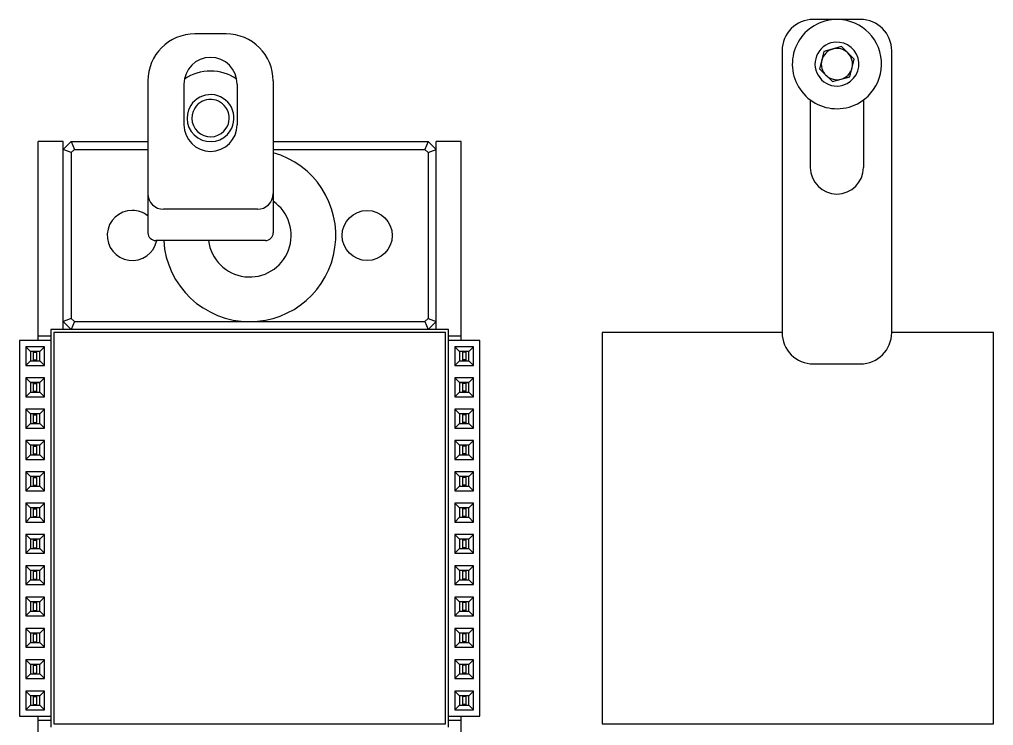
# Model space of a CAD drawing. Extents: x 20 to 199, y -23 to 233.
# Drawn here: x 42.5 to 104.7, y 187.7 to 232.8 of the extents above; entities that cross this region are included whole.
import ezdxf

# ---------------------------------------------------------------- set-up
doc = ezdxf.new("R2010")
doc.units = 0
doc.header["$MEASUREMENT"] = 0
doc.layers.add('View', color=7, linetype='CONTINUOUS')

msp = doc.modelspace()

# ---------------------------------------------------------------- linework, layer by layer
at = {"layer": 'View'}
for p, q in [((96.2198, 232.798), (93.2198, 232.798)), ((55.7198, 231.873), (53.7198, 231.873)), ((91.2198, 230.798), (91.2198, 212.798)), ((95.004, 231.067), (93.8926, 230.754)), ((95.8311, 230.262), (95.004, 231.067)), ((98.2198, 212.798), (98.2198, 230.798)), ((93.8926, 230.754), (93.6085, 229.635)), ((95.547, 229.142), (95.8311, 230.262)), ((93.6085, 229.635), (94.4356, 228.829)), ((94.4356, 228.829), (95.547, 229.142)), ((50.7198, 228.873), (50.7198, 221.673)), ((53.0198, 228.673), (53.0198, 226.073)), ((56.4198, 228.673), (56.4198, 226.073)), ((58.7198, 228.873), (58.7198, 221.673)), ((93.0198, 227.661), (93.0198, 223.348)), ((96.4198, 227.661), (96.4198, 223.348)), ((45.3198, 224.998), (43.7198, 224.998)), ((45.8198, 224.998), (45.3198, 224.498)), ((45.8198, 224.998), (50.7198, 224.998)), ((45.8198, 224.998), (46.0269, 224.498)), ((58.7198, 224.998), (68.6198, 224.998)), ((68.6198, 224.998), (68.4127, 224.498)), ((68.6198, 224.998), (69.1198, 224.498)), ((70.7198, 224.998), (69.1198, 224.998)), ((43.7198, 212.568), (43.7198, 223.998)), ((45.8198, 224.291), (45.3198, 224.498)), ((45.3198, 212.998), (45.3198, 223.998)), ((46.0269, 224.498), (45.8198, 224.291)), ((45.8198, 224.291), (45.8198, 213.705)), ((46.0269, 224.498), (50.7198, 224.498)), ((58.7198, 224.498), (68.4127, 224.498)), ((68.4127, 224.498), (68.6198, 224.291)), ((68.6198, 224.291), (69.1198, 224.498)), ((68.6198, 224.291), (68.6198, 213.705)), ((69.1198, 212.998), (69.1198, 223.998)), ((70.7198, 212.568), (70.7198, 223.998)), ((50.7198, 221.673), (50.7198, 219.173)), ((58.7198, 221.673), (58.7198, 219.173)), ((57.7198, 220.673), (51.7198, 220.673)), ((58.2198, 218.673), (51.2198, 218.673)), ((45.8198, 213.705), (45.3198, 213.498)), ((45.8198, 212.998), (45.3198, 213.498)), ((46.0269, 213.498), (45.8198, 213.705)), ((46.0269, 213.498), (45.8198, 212.998)), ((46.0269, 213.498), (57.2198, 213.498)), ((57.2198, 213.498), (68.4127, 213.498)), ((68.4127, 213.498), (68.6198, 213.705)), ((68.4127, 213.498), (68.6198, 212.998)), ((68.6198, 213.705), (69.1198, 213.498)), ((68.6198, 212.998), (69.1198, 213.498)), ((69.9198, 212.998), (44.5198, 212.998)), ((44.5198, 212.998), (44.5198, 187.598)), ((69.7198, 212.798), (44.7198, 212.798)), ((44.7198, 212.798), (44.7198, 187.798)), ((69.7198, 187.798), (69.7198, 212.798)), ((69.9198, 187.598), (69.9198, 212.998)), ((91.2198, 212.798), (79.7198, 212.798)), ((79.7198, 212.798), (79.7198, 187.798)), ((104.72, 212.798), (98.2198, 212.798)), ((104.72, 187.798), (104.72, 212.798)), ((42.5198, 212.298), (42.5198, 188.298)), ((44.5198, 212.298), (42.5198, 212.298)), ((43.7198, 212.298), (43.7198, 212.568)), ((44.5198, 212.568), (43.7198, 212.568)), ((70.7198, 212.568), (69.9198, 212.568)), ((71.9198, 212.298), (69.9198, 212.298)), ((70.7198, 212.298), (70.7198, 212.568)), ((71.9198, 188.298), (71.9198, 212.298)), ((42.9198, 211.898), (42.9198, 210.698)), ((44.1198, 211.898), (42.9198, 211.898)), ((42.9198, 211.898), (43.2188, 211.599)), ((43.2188, 211.599), (43.2188, 210.997)), ((43.8208, 211.599), (43.2188, 211.599)), ((43.8198, 211.598), (43.2198, 211.598)), ((43.2198, 211.598), (43.2198, 210.998)), ((43.4198, 211.548), (43.4198, 211.598)), ((43.4198, 211.048), (43.4198, 211.548)), ((43.4198, 211.548), (43.6198, 211.548)), ((43.6198, 211.548), (43.6198, 211.598)), ((43.6198, 211.048), (43.6198, 211.548)), ((43.8198, 210.998), (43.8198, 211.598)), ((44.1198, 211.898), (43.8208, 211.599)), ((43.8208, 210.997), (43.8208, 211.599)), ((44.1198, 210.698), (44.1198, 211.898)), ((71.5198, 211.898), (70.3198, 211.898)), ((70.3198, 211.898), (70.3198, 210.698)), ((70.3198, 211.898), (70.6188, 211.599)), ((70.6188, 211.599), (70.6188, 210.997)), ((71.2208, 211.599), (70.6188, 211.599)), ((71.2198, 211.598), (70.6198, 211.598)), ((70.6198, 211.598), (70.6198, 210.998)), ((70.8198, 211.598), (70.8198, 211.548)), ((71.0198, 211.548), (70.8198, 211.548)), ((70.8198, 211.548), (70.8198, 211.048)), ((71.0198, 211.598), (71.0198, 211.548)), ((71.0198, 211.548), (71.0198, 211.048)), ((71.2198, 210.998), (71.2198, 211.598)), ((71.5198, 211.898), (71.2208, 211.599)), ((71.2208, 210.997), (71.2208, 211.599)), ((71.5198, 210.698), (71.5198, 211.898)), ((42.9198, 210.698), (43.2188, 210.997)), ((43.2188, 210.997), (43.8208, 210.997)), ((43.2198, 210.998), (43.8198, 210.998)), ((43.4198, 210.998), (43.4198, 211.048)), ((43.4198, 211.048), (43.6198, 211.048)), ((43.6198, 210.998), (43.6198, 211.048)), ((44.1198, 210.698), (43.8208, 210.997)), ((70.3198, 210.698), (70.6188, 210.997)), ((70.6188, 210.997), (71.2208, 210.997)), ((70.6198, 210.998), (71.2198, 210.998)), ((70.8198, 211.048), (70.8198, 210.998)), ((71.0198, 211.048), (70.8198, 211.048)), ((71.0198, 211.048), (71.0198, 210.998)), ((71.5198, 210.698), (71.2208, 210.997)), ((42.9198, 210.698), (44.1198, 210.698)), ((70.3198, 210.698), (71.5198, 210.698)), ((93.2198, 210.798), (96.2198, 210.798)), ((44.1198, 209.898), (42.9198, 209.898)), ((42.9198, 209.898), (42.9198, 208.698)), ((42.9198, 209.898), (43.2188, 209.599)), ((44.1198, 209.898), (43.8208, 209.599)), ((44.1198, 208.698), (44.1198, 209.898)), ((70.3198, 209.898), (70.3198, 208.698)), ((71.5198, 209.898), (70.3198, 209.898)), ((70.3198, 209.898), (70.6188, 209.599)), ((71.5198, 209.898), (71.2208, 209.599)), ((71.5198, 208.698), (71.5198, 209.898)), ((42.9198, 208.698), (43.2188, 208.997)), ((43.2188, 209.599), (43.2188, 208.997)), ((43.8208, 209.599), (43.2188, 209.599)), ((43.2188, 208.997), (43.8208, 208.997)), ((43.8198, 209.598), (43.2198, 209.598)), ((43.2198, 209.598), (43.2198, 208.998)), ((43.2198, 208.998), (43.8198, 208.998)), ((43.4198, 209.548), (43.4198, 209.598)), ((43.4198, 209.048), (43.4198, 209.548)), ((43.4198, 209.548), (43.6198, 209.548)), ((43.4198, 208.998), (43.4198, 209.048)), ((43.4198, 209.048), (43.6198, 209.048)), ((43.6198, 209.548), (43.6198, 209.598)), ((43.6198, 209.048), (43.6198, 209.548)), ((43.6198, 208.998), (43.6198, 209.048)), ((43.8198, 208.998), (43.8198, 209.598)), ((43.8208, 208.997), (43.8208, 209.599)), ((44.1198, 208.698), (43.8208, 208.997)), ((70.3198, 208.698), (70.6188, 208.997)), ((70.6188, 209.599), (70.6188, 208.997)), ((71.2208, 209.599), (70.6188, 209.599)), ((70.6188, 208.997), (71.2208, 208.997)), ((71.2198, 209.598), (70.6198, 209.598)), ((70.6198, 209.598), (70.6198, 208.998)), ((70.6198, 208.998), (71.2198, 208.998)), ((70.8198, 209.598), (70.8198, 209.548)), ((71.0198, 209.548), (70.8198, 209.548)), ((70.8198, 209.548), (70.8198, 209.048)), ((70.8198, 209.048), (70.8198, 208.998)), ((71.0198, 209.048), (70.8198, 209.048)), ((71.0198, 209.598), (71.0198, 209.548)), ((71.0198, 209.548), (71.0198, 209.048)), ((71.0198, 209.048), (71.0198, 208.998)), ((71.2198, 208.998), (71.2198, 209.598)), ((71.2208, 208.997), (71.2208, 209.599)), ((71.5198, 208.698), (71.2208, 208.997)), ((42.9198, 208.698), (44.1198, 208.698)), ((70.3198, 208.698), (71.5198, 208.698)), ((42.9198, 207.898), (42.9198, 206.698)), ((44.1198, 207.898), (42.9198, 207.898)), ((42.9198, 207.898), (43.2188, 207.599)), ((44.1198, 207.898), (43.8208, 207.599)), ((44.1198, 206.698), (44.1198, 207.898)), ((71.5198, 207.898), (70.3198, 207.898)), ((70.3198, 207.898), (70.3198, 206.698)), ((70.3198, 207.898), (70.6188, 207.599)), ((71.5198, 207.898), (71.2208, 207.599)), ((71.5198, 206.698), (71.5198, 207.898)), ((43.2188, 207.599), (43.2188, 206.997)), ((43.8208, 207.599), (43.2188, 207.599)), ((43.8198, 207.598), (43.2198, 207.598)), ((43.2198, 207.598), (43.2198, 206.998)), ((43.4198, 207.548), (43.4198, 207.598)), ((43.4198, 207.048), (43.4198, 207.548)), ((43.4198, 207.548), (43.6198, 207.548)), ((43.6198, 207.548), (43.6198, 207.598)), ((43.6198, 207.048), (43.6198, 207.548)), ((43.8198, 206.998), (43.8198, 207.598)), ((43.8208, 206.997), (43.8208, 207.599)), ((71.2208, 207.599), (70.6188, 207.599)), ((70.6188, 207.599), (70.6188, 206.997)), ((71.2198, 207.598), (70.6198, 207.598)), ((70.6198, 207.598), (70.6198, 206.998)), ((70.8198, 207.598), (70.8198, 207.548)), ((71.0198, 207.548), (70.8198, 207.548)), ((70.8198, 207.548), (70.8198, 207.048)), ((71.0198, 207.598), (71.0198, 207.548)), ((71.0198, 207.548), (71.0198, 207.048)), ((71.2198, 206.998), (71.2198, 207.598)), ((71.2208, 206.997), (71.2208, 207.599)), ((42.9198, 206.698), (43.2188, 206.997)), ((42.9198, 206.698), (44.1198, 206.698)), ((43.2188, 206.997), (43.8208, 206.997)), ((43.2198, 206.998), (43.8198, 206.998)), ((43.4198, 206.998), (43.4198, 207.048)), ((43.4198, 207.048), (43.6198, 207.048)), ((43.6198, 206.998), (43.6198, 207.048)), ((44.1198, 206.698), (43.8208, 206.997)), ((70.3198, 206.698), (70.6188, 206.997)), ((70.3198, 206.698), (71.5198, 206.698)), ((70.6188, 206.997), (71.2208, 206.997)), ((70.6198, 206.998), (71.2198, 206.998)), ((70.8198, 207.048), (70.8198, 206.998)), ((71.0198, 207.048), (70.8198, 207.048)), ((71.0198, 207.048), (71.0198, 206.998)), ((71.5198, 206.698), (71.2208, 206.997)), ((44.1198, 205.898), (42.9198, 205.898)), ((42.9198, 205.898), (42.9198, 204.698)), ((42.9198, 205.898), (43.2188, 205.599)), ((44.1198, 205.898), (43.8208, 205.599)), ((44.1198, 204.698), (44.1198, 205.898)), ((71.5198, 205.898), (70.3198, 205.898)), ((70.3198, 205.898), (70.3198, 204.698)), ((70.3198, 205.898), (70.6188, 205.599)), ((71.5198, 205.898), (71.2208, 205.599)), ((71.5198, 204.698), (71.5198, 205.898)), ((43.2188, 205.599), (43.2188, 204.997)), ((43.8208, 205.599), (43.2188, 205.599)), ((43.8198, 205.598), (43.2198, 205.598)), ((43.2198, 205.598), (43.2198, 204.998)), ((43.4198, 205.548), (43.4198, 205.598)), ((43.4198, 205.048), (43.4198, 205.548)), ((43.4198, 205.548), (43.6198, 205.548)), ((43.6198, 205.548), (43.6198, 205.598)), ((43.6198, 205.048), (43.6198, 205.548)), ((43.8198, 204.998), (43.8198, 205.598)), ((43.8208, 204.997), (43.8208, 205.599)), ((70.6188, 205.599), (70.6188, 204.997)), ((71.2208, 205.599), (70.6188, 205.599)), ((71.2198, 205.598), (70.6198, 205.598)), ((70.6198, 205.598), (70.6198, 204.998)), ((70.8198, 205.598), (70.8198, 205.548)), ((71.0198, 205.548), (70.8198, 205.548)), ((70.8198, 205.548), (70.8198, 205.048)), ((71.0198, 205.598), (71.0198, 205.548)), ((71.0198, 205.548), (71.0198, 205.048)), ((71.2198, 204.998), (71.2198, 205.598)), ((71.2208, 204.997), (71.2208, 205.599)), ((42.9198, 204.698), (43.2188, 204.997)), ((42.9198, 204.698), (44.1198, 204.698)), ((43.2188, 204.997), (43.8208, 204.997)), ((43.2198, 204.998), (43.8198, 204.998)), ((43.4198, 204.998), (43.4198, 205.048)), ((43.4198, 205.048), (43.6198, 205.048)), ((43.6198, 204.998), (43.6198, 205.048)), ((44.1198, 204.698), (43.8208, 204.997)), ((70.3198, 204.698), (70.6188, 204.997)), ((70.3198, 204.698), (71.5198, 204.698)), ((70.6188, 204.997), (71.2208, 204.997)), ((70.6198, 204.998), (71.2198, 204.998)), ((70.8198, 205.048), (70.8198, 204.998)), ((71.0198, 205.048), (70.8198, 205.048)), ((71.0198, 205.048), (71.0198, 204.998)), ((71.5198, 204.698), (71.2208, 204.997)), ((42.9198, 203.898), (42.9198, 202.698)), ((44.1198, 203.898), (42.9198, 203.898)), ((42.9198, 203.898), (43.2188, 203.599)), ((43.2188, 203.599), (43.2188, 202.997)), ((43.8208, 203.599), (43.2188, 203.599)), ((43.8198, 203.598), (43.2198, 203.598)), ((43.2198, 203.598), (43.2198, 202.998)), ((43.4198, 203.548), (43.4198, 203.598)), ((43.4198, 203.048), (43.4198, 203.548)), ((43.4198, 203.548), (43.6198, 203.548)), ((43.6198, 203.548), (43.6198, 203.598)), ((43.6198, 203.048), (43.6198, 203.548)), ((43.8198, 202.998), (43.8198, 203.598)), ((44.1198, 203.898), (43.8208, 203.599)), ((43.8208, 202.997), (43.8208, 203.599)), ((44.1198, 202.698), (44.1198, 203.898)), ((70.3198, 203.898), (70.3198, 202.698)), ((71.5198, 203.898), (70.3198, 203.898)), ((70.3198, 203.898), (70.6188, 203.599)), ((70.6188, 203.599), (70.6188, 202.997)), ((71.2208, 203.599), (70.6188, 203.599)), ((71.2198, 203.598), (70.6198, 203.598)), ((70.6198, 203.598), (70.6198, 202.998)), ((70.8198, 203.598), (70.8198, 203.548)), ((71.0198, 203.548), (70.8198, 203.548)), ((70.8198, 203.548), (70.8198, 203.048)), ((71.0198, 203.598), (71.0198, 203.548)), ((71.0198, 203.548), (71.0198, 203.048)), ((71.2198, 202.998), (71.2198, 203.598)), ((71.5198, 203.898), (71.2208, 203.599)), ((71.2208, 202.997), (71.2208, 203.599)), ((71.5198, 202.698), (71.5198, 203.898)), ((42.9198, 202.698), (43.2188, 202.997)), ((43.2188, 202.997), (43.8208, 202.997)), ((43.2198, 202.998), (43.8198, 202.998)), ((43.4198, 202.998), (43.4198, 203.048)), ((43.4198, 203.048), (43.6198, 203.048)), ((43.6198, 202.998), (43.6198, 203.048)), ((44.1198, 202.698), (43.8208, 202.997)), ((70.3198, 202.698), (70.6188, 202.997)), ((70.6188, 202.997), (71.2208, 202.997)), ((70.6198, 202.998), (71.2198, 202.998)), ((70.8198, 203.048), (70.8198, 202.998)), ((71.0198, 203.048), (70.8198, 203.048)), ((71.0198, 203.048), (71.0198, 202.998)), ((71.5198, 202.698), (71.2208, 202.997)), ((42.9198, 202.698), (44.1198, 202.698)), ((70.3198, 202.698), (71.5198, 202.698)), ((44.1198, 201.898), (42.9198, 201.898)), ((42.9198, 201.898), (42.9198, 200.698)), ((42.9198, 201.898), (43.2188, 201.599)), ((43.8208, 201.599), (43.2188, 201.599)), ((43.2188, 201.599), (43.2188, 200.997)), ((43.8198, 201.598), (43.2198, 201.598)), ((43.2198, 201.598), (43.2198, 200.998)), ((43.4198, 201.548), (43.4198, 201.598)), ((43.4198, 201.048), (43.4198, 201.548)), ((43.4198, 201.548), (43.6198, 201.548)), ((43.6198, 201.548), (43.6198, 201.598)), ((43.6198, 201.048), (43.6198, 201.548)), ((43.8198, 200.998), (43.8198, 201.598)), ((44.1198, 201.898), (43.8208, 201.599)), ((43.8208, 200.997), (43.8208, 201.599)), ((44.1198, 200.698), (44.1198, 201.898)), ((70.3198, 201.898), (70.3198, 200.698)), ((71.5198, 201.898), (70.3198, 201.898)), ((70.3198, 201.898), (70.6188, 201.599)), ((70.6188, 201.599), (70.6188, 200.997)), ((71.2208, 201.599), (70.6188, 201.599)), ((71.2198, 201.598), (70.6198, 201.598)), ((70.6198, 201.598), (70.6198, 200.998)), ((70.8198, 201.598), (70.8198, 201.548)), ((71.0198, 201.548), (70.8198, 201.548)), ((70.8198, 201.548), (70.8198, 201.048)), ((71.0198, 201.598), (71.0198, 201.548)), ((71.0198, 201.548), (71.0198, 201.048)), ((71.2198, 200.998), (71.2198, 201.598)), ((71.5198, 201.898), (71.2208, 201.599)), ((71.2208, 200.997), (71.2208, 201.599)), ((71.5198, 200.698), (71.5198, 201.898)), ((42.9198, 200.698), (43.2188, 200.997)), ((43.2188, 200.997), (43.8208, 200.997)), ((43.2198, 200.998), (43.8198, 200.998)), ((43.4198, 200.998), (43.4198, 201.048)), ((43.4198, 201.048), (43.6198, 201.048)), ((43.6198, 200.998), (43.6198, 201.048)), ((44.1198, 200.698), (43.8208, 200.997)), ((70.3198, 200.698), (70.6188, 200.997)), ((70.6188, 200.997), (71.2208, 200.997)), ((70.6198, 200.998), (71.2198, 200.998)), ((70.8198, 201.048), (70.8198, 200.998)), ((71.0198, 201.048), (70.8198, 201.048)), ((71.0198, 201.048), (71.0198, 200.998)), ((71.5198, 200.698), (71.2208, 200.997)), ((42.9198, 200.698), (44.1198, 200.698)), ((70.3198, 200.698), (71.5198, 200.698)), ((44.1198, 199.898), (42.9198, 199.898)), ((42.9198, 199.898), (42.9198, 198.698)), ((42.9198, 199.898), (43.2188, 199.599)), ((44.1198, 199.898), (43.8208, 199.599)), ((44.1198, 198.698), (44.1198, 199.898)), ((71.5198, 199.898), (70.3198, 199.898)), ((70.3198, 199.898), (70.3198, 198.698)), ((70.3198, 199.898), (70.6188, 199.599)), ((71.5198, 199.898), (71.2208, 199.599)), ((71.5198, 198.698), (71.5198, 199.898)), ((43.2188, 199.599), (43.2188, 198.997)), ((43.8208, 199.599), (43.2188, 199.599)), ((43.8198, 199.598), (43.2198, 199.598)), ((43.2198, 199.598), (43.2198, 198.998)), ((43.4198, 199.548), (43.4198, 199.598)), ((43.4198, 199.048), (43.4198, 199.548)), ((43.4198, 199.548), (43.6198, 199.548)), ((43.4198, 198.998), (43.4198, 199.048)), ((43.4198, 199.048), (43.6198, 199.048)), ((43.6198, 199.548), (43.6198, 199.598)), ((43.6198, 199.048), (43.6198, 199.548)), ((43.6198, 198.998), (43.6198, 199.048)), ((43.8198, 198.998), (43.8198, 199.598)), ((43.8208, 198.997), (43.8208, 199.599)), ((71.2208, 199.599), (70.6188, 199.599)), ((70.6188, 199.599), (70.6188, 198.997)), ((71.2198, 199.598), (70.6198, 199.598)), ((70.6198, 199.598), (70.6198, 198.998)), ((70.8198, 199.598), (70.8198, 199.548)), ((71.0198, 199.548), (70.8198, 199.548)), ((70.8198, 199.548), (70.8198, 199.048)), ((70.8198, 199.048), (70.8198, 198.998)), ((71.0198, 199.048), (70.8198, 199.048)), ((71.0198, 199.598), (71.0198, 199.548)), ((71.0198, 199.548), (71.0198, 199.048)), ((71.0198, 199.048), (71.0198, 198.998)), ((71.2198, 198.998), (71.2198, 199.598)), ((71.2208, 198.997), (71.2208, 199.599)), ((42.9198, 198.698), (43.2188, 198.997)), ((42.9198, 198.698), (44.1198, 198.698)), ((43.2188, 198.997), (43.8208, 198.997)), ((43.2198, 198.998), (43.8198, 198.998)), ((44.1198, 198.698), (43.8208, 198.997)), ((70.3198, 198.698), (70.6188, 198.997)), ((70.3198, 198.698), (71.5198, 198.698)), ((70.6188, 198.997), (71.2208, 198.997)), ((70.6198, 198.998), (71.2198, 198.998)), ((71.5198, 198.698), (71.2208, 198.997)), ((44.1198, 197.898), (42.9198, 197.898)), ((42.9198, 197.898), (42.9198, 196.698)), ((42.9198, 197.898), (43.2188, 197.599)), ((44.1198, 197.898), (43.8208, 197.599)), ((44.1198, 196.698), (44.1198, 197.898)), ((70.3198, 197.898), (70.3198, 196.698)), ((71.5198, 197.898), (70.3198, 197.898)), ((70.3198, 197.898), (70.6188, 197.599)), ((71.5198, 197.898), (71.2208, 197.599)), ((71.5198, 196.698), (71.5198, 197.898)), ((43.2188, 197.599), (43.2188, 196.997)), ((43.8208, 197.599), (43.2188, 197.599)), ((43.8198, 197.598), (43.2198, 197.598)), ((43.2198, 197.598), (43.2198, 196.998)), ((43.4198, 197.548), (43.4198, 197.598)), ((43.4198, 197.048), (43.4198, 197.548)), ((43.4198, 197.548), (43.6198, 197.548)), ((43.6198, 197.548), (43.6198, 197.598)), ((43.6198, 197.048), (43.6198, 197.548)), ((43.8198, 196.998), (43.8198, 197.598)), ((43.8208, 196.997), (43.8208, 197.599)), ((70.6188, 197.599), (70.6188, 196.997)), ((71.2208, 197.599), (70.6188, 197.599)), ((71.2198, 197.598), (70.6198, 197.598)), ((70.6198, 197.598), (70.6198, 196.998)), ((70.8198, 197.598), (70.8198, 197.548)), ((71.0198, 197.548), (70.8198, 197.548)), ((70.8198, 197.548), (70.8198, 197.048)), ((71.0198, 197.598), (71.0198, 197.548)), ((71.0198, 197.548), (71.0198, 197.048)), ((71.2198, 196.998), (71.2198, 197.598)), ((71.2208, 196.997), (71.2208, 197.599)), ((42.9198, 196.698), (43.2188, 196.997)), ((42.9198, 196.698), (44.1198, 196.698)), ((43.2188, 196.997), (43.8208, 196.997)), ((43.2198, 196.998), (43.8198, 196.998)), ((43.4198, 196.998), (43.4198, 197.048)), ((43.4198, 197.048), (43.6198, 197.048)), ((43.6198, 196.998), (43.6198, 197.048)), ((44.1198, 196.698), (43.8208, 196.997)), ((70.3198, 196.698), (70.6188, 196.997)), ((70.3198, 196.698), (71.5198, 196.698)), ((70.6188, 196.997), (71.2208, 196.997)), ((70.6198, 196.998), (71.2198, 196.998)), ((70.8198, 197.048), (70.8198, 196.998)), ((71.0198, 197.048), (70.8198, 197.048)), ((71.0198, 197.048), (71.0198, 196.998)), ((71.5198, 196.698), (71.2208, 196.997)), ((44.1198, 195.898), (42.9198, 195.898)), ((42.9198, 195.898), (42.9198, 194.698)), ((42.9198, 195.898), (43.2188, 195.599)), ((43.2188, 195.599), (43.2188, 194.997)), ((43.8208, 195.599), (43.2188, 195.599)), ((43.8198, 195.598), (43.2198, 195.598)), ((43.2198, 195.598), (43.2198, 194.998)), ((43.4198, 195.548), (43.4198, 195.598)), ((43.4198, 195.048), (43.4198, 195.548)), ((43.4198, 195.548), (43.6198, 195.548)), ((43.6198, 195.548), (43.6198, 195.598)), ((43.6198, 195.048), (43.6198, 195.548)), ((43.8198, 194.998), (43.8198, 195.598)), ((44.1198, 195.898), (43.8208, 195.599)), ((43.8208, 194.997), (43.8208, 195.599)), ((44.1198, 194.698), (44.1198, 195.898)), ((71.5198, 195.898), (70.3198, 195.898)), ((70.3198, 195.898), (70.3198, 194.698)), ((70.3198, 195.898), (70.6188, 195.599)), ((70.6188, 195.599), (70.6188, 194.997)), ((71.2208, 195.599), (70.6188, 195.599)), ((71.2198, 195.598), (70.6198, 195.598)), ((70.6198, 195.598), (70.6198, 194.998)), ((70.8198, 195.598), (70.8198, 195.548)), ((71.0198, 195.548), (70.8198, 195.548)), ((70.8198, 195.548), (70.8198, 195.048)), ((71.0198, 195.598), (71.0198, 195.548)), ((71.0198, 195.548), (71.0198, 195.048)), ((71.2198, 194.998), (71.2198, 195.598)), ((71.5198, 195.898), (71.2208, 195.599)), ((71.2208, 194.997), (71.2208, 195.599)), ((71.5198, 194.698), (71.5198, 195.898)), ((42.9198, 194.698), (43.2188, 194.997)), ((42.9198, 194.698), (44.1198, 194.698)), ((43.2188, 194.997), (43.8208, 194.997)), ((43.2198, 194.998), (43.8198, 194.998)), ((43.4198, 194.998), (43.4198, 195.048)), ((43.4198, 195.048), (43.6198, 195.048)), ((43.6198, 194.998), (43.6198, 195.048)), ((44.1198, 194.698), (43.8208, 194.997)), ((70.3198, 194.698), (70.6188, 194.997)), ((70.3198, 194.698), (71.5198, 194.698)), ((70.6188, 194.997), (71.2208, 194.997)), ((70.6198, 194.998), (71.2198, 194.998)), ((70.8198, 195.048), (70.8198, 194.998)), ((71.0198, 195.048), (70.8198, 195.048)), ((71.0198, 195.048), (71.0198, 194.998)), ((71.5198, 194.698), (71.2208, 194.997)), ((44.1198, 193.898), (42.9198, 193.898)), ((42.9198, 193.898), (42.9198, 192.698)), ((42.9198, 193.898), (43.2188, 193.599)), ((43.2188, 193.599), (43.2188, 192.997)), ((43.8208, 193.599), (43.2188, 193.599)), ((43.8198, 193.598), (43.2198, 193.598)), ((43.2198, 193.598), (43.2198, 192.998)), ((43.4198, 193.548), (43.4198, 193.598)), ((43.4198, 193.048), (43.4198, 193.548)), ((43.4198, 193.548), (43.6198, 193.548)), ((43.6198, 193.548), (43.6198, 193.598)), ((43.6198, 193.048), (43.6198, 193.548)), ((43.8198, 192.998), (43.8198, 193.598)), ((44.1198, 193.898), (43.8208, 193.599)), ((43.8208, 192.997), (43.8208, 193.599)), ((44.1198, 192.698), (44.1198, 193.898)), ((71.5198, 193.898), (70.3198, 193.898)), ((70.3198, 193.898), (70.3198, 192.698)), ((70.3198, 193.898), (70.6188, 193.599)), ((70.6188, 193.599), (70.6188, 192.997)), ((71.2208, 193.599), (70.6188, 193.599)), ((71.2198, 193.598), (70.6198, 193.598)), ((70.6198, 193.598), (70.6198, 192.998)), ((70.8198, 193.598), (70.8198, 193.548)), ((71.0198, 193.548), (70.8198, 193.548)), ((70.8198, 193.548), (70.8198, 193.048)), ((71.0198, 193.598), (71.0198, 193.548)), ((71.0198, 193.548), (71.0198, 193.048)), ((71.2198, 192.998), (71.2198, 193.598)), ((71.5198, 193.898), (71.2208, 193.599)), ((71.2208, 192.997), (71.2208, 193.599)), ((71.5198, 192.698), (71.5198, 193.898)), ((42.9198, 192.698), (43.2188, 192.997)), ((43.2188, 192.997), (43.8208, 192.997)), ((43.2198, 192.998), (43.8198, 192.998)), ((43.4198, 192.998), (43.4198, 193.048)), ((43.4198, 193.048), (43.6198, 193.048)), ((43.6198, 192.998), (43.6198, 193.048)), ((44.1198, 192.698), (43.8208, 192.997)), ((70.3198, 192.698), (70.6188, 192.997)), ((70.6188, 192.997), (71.2208, 192.997)), ((70.6198, 192.998), (71.2198, 192.998)), ((70.8198, 193.048), (70.8198, 192.998)), ((71.0198, 193.048), (70.8198, 193.048)), ((71.0198, 193.048), (71.0198, 192.998)), ((71.5198, 192.698), (71.2208, 192.997)), ((42.9198, 192.698), (44.1198, 192.698)), ((70.3198, 192.698), (71.5198, 192.698)), ((44.1198, 191.898), (42.9198, 191.898)), ((42.9198, 191.898), (42.9198, 190.698)), ((42.9198, 191.898), (43.2188, 191.599)), ((43.2188, 191.599), (43.2188, 190.997)), ((43.8208, 191.599), (43.2188, 191.599)), ((43.8198, 191.598), (43.2198, 191.598)), ((43.2198, 191.598), (43.2198, 190.998)), ((43.4198, 191.548), (43.4198, 191.598)), ((43.6198, 191.548), (43.6198, 191.598)), ((43.8198, 190.998), (43.8198, 191.598)), ((44.1198, 191.898), (43.8208, 191.599)), ((43.8208, 190.997), (43.8208, 191.599)), ((44.1198, 190.698), (44.1198, 191.898)), ((70.3198, 191.898), (70.3198, 190.698)), ((71.5198, 191.898), (70.3198, 191.898)), ((70.3198, 191.898), (70.6188, 191.599)), ((70.6188, 191.599), (70.6188, 190.997)), ((71.2208, 191.599), (70.6188, 191.599)), ((71.2198, 191.598), (70.6198, 191.598)), ((70.6198, 191.598), (70.6198, 190.998)), ((70.8198, 191.598), (70.8198, 191.548)), ((71.0198, 191.598), (71.0198, 191.548)), ((71.2198, 190.998), (71.2198, 191.598)), ((71.5198, 191.898), (71.2208, 191.599)), ((71.2208, 190.997), (71.2208, 191.599)), ((71.5198, 190.698), (71.5198, 191.898)), ((42.9198, 190.698), (43.2188, 190.997)), ((43.2188, 190.997), (43.8208, 190.997)), ((43.2198, 190.998), (43.8198, 190.998)), ((43.4198, 191.048), (43.4198, 191.548)), ((43.4198, 191.548), (43.6198, 191.548)), ((43.4198, 190.998), (43.4198, 191.048)), ((43.4198, 191.048), (43.6198, 191.048)), ((43.6198, 191.048), (43.6198, 191.548)), ((43.6198, 190.998), (43.6198, 191.048)), ((44.1198, 190.698), (43.8208, 190.997)), ((70.3198, 190.698), (70.6188, 190.997)), ((70.6188, 190.997), (71.2208, 190.997)), ((70.6198, 190.998), (71.2198, 190.998)), ((71.0198, 191.548), (70.8198, 191.548)), ((70.8198, 191.548), (70.8198, 191.048)), ((70.8198, 191.048), (70.8198, 190.998)), ((71.0198, 191.048), (70.8198, 191.048)), ((71.0198, 191.548), (71.0198, 191.048)), ((71.0198, 191.048), (71.0198, 190.998)), ((71.5198, 190.698), (71.2208, 190.997)), ((42.9198, 190.698), (44.1198, 190.698)), ((70.3198, 190.698), (71.5198, 190.698)), ((42.9198, 189.898), (42.9198, 188.698)), ((44.1198, 189.898), (42.9198, 189.898)), ((42.9198, 189.898), (43.2188, 189.599)), ((44.1198, 189.898), (43.8208, 189.599)), ((44.1198, 188.698), (44.1198, 189.898)), ((71.5198, 189.898), (70.3198, 189.898)), ((70.3198, 189.898), (70.3198, 188.698)), ((70.3198, 189.898), (70.6188, 189.599)), ((71.5198, 189.898), (71.2208, 189.599)), ((71.5198, 188.698), (71.5198, 189.898)), ((43.2188, 189.599), (43.2188, 188.997)), ((43.8208, 189.599), (43.2188, 189.599)), ((43.8198, 189.598), (43.2198, 189.598)), ((43.2198, 189.598), (43.2198, 188.998)), ((43.4198, 189.548), (43.4198, 189.598)), ((43.4198, 189.048), (43.4198, 189.548)), ((43.4198, 189.548), (43.6198, 189.548)), ((43.6198, 189.548), (43.6198, 189.598)), ((43.6198, 189.048), (43.6198, 189.548)), ((43.8198, 188.998), (43.8198, 189.598)), ((43.8208, 188.997), (43.8208, 189.599)), ((70.6188, 189.599), (70.6188, 188.997)), ((71.2208, 189.599), (70.6188, 189.599)), ((71.2198, 189.598), (70.6198, 189.598)), ((70.6198, 189.598), (70.6198, 188.998)), ((70.8198, 189.598), (70.8198, 189.548)), ((71.0198, 189.548), (70.8198, 189.548)), ((70.8198, 189.548), (70.8198, 189.048)), ((71.0198, 189.598), (71.0198, 189.548)), ((71.0198, 189.548), (71.0198, 189.048)), ((71.2198, 188.998), (71.2198, 189.598)), ((71.2208, 188.997), (71.2208, 189.599)), ((42.9198, 188.698), (43.2188, 188.997)), ((42.9198, 188.698), (44.1198, 188.698)), ((43.2188, 188.997), (43.8208, 188.997)), ((43.2198, 188.998), (43.8198, 188.998)), ((43.4198, 188.998), (43.4198, 189.048)), ((43.4198, 189.048), (43.6198, 189.048)), ((43.6198, 188.998), (43.6198, 189.048)), ((44.1198, 188.698), (43.8208, 188.997)), ((70.3198, 188.698), (70.6188, 188.997)), ((70.3198, 188.698), (71.5198, 188.698)), ((70.6188, 188.997), (71.2208, 188.997)), ((70.6198, 188.998), (71.2198, 188.998)), ((70.8198, 189.048), (70.8198, 188.998)), ((71.0198, 189.048), (70.8198, 189.048)), ((71.0198, 189.048), (71.0198, 188.998)), ((71.5198, 188.698), (71.2208, 188.997)), ((42.5198, 188.298), (44.5198, 188.298)), ((43.7198, 188.028), (43.7198, 188.298)), ((43.7198, 183.568), (43.7198, 188.028)), ((44.5198, 188.028), (43.7198, 188.028)), ((69.9198, 188.298), (71.9198, 188.298)), ((70.7198, 188.028), (69.9198, 188.028)), ((70.7198, 188.028), (70.7198, 188.298)), ((70.7198, 183.568), (70.7198, 188.028)), ((44.7198, 187.798), (69.7198, 187.798)), ((79.7198, 187.798), (104.72, 187.798))]:
    msp.add_line(p, q, dxfattribs=at)
msp.add_circle((64.7198, 218.998), 1.6, dxfattribs=at)
for centre, radius, start, end in [((93.2198, 230.798), 2, 90, 180), ((94.7198, 229.948), 2.85, 105.754, -74.246), ((94.7198, 229.948), 2.85, -74.246, 105.754), ((96.2198, 230.798), 2, 0, 90), ((53.7198, 228.873), 3, 90, 180), ((55.7198, 228.873), 3, 0, 90), ((94.7198, 229.948), 1.4, 105.754, -74.246), ((94.7198, 229.948), 1, 105.754, 165.754), ((94.7198, 229.948), 1.4, -74.246, 105.754), ((94.7198, 229.948), 1, 45.754, 105.754), ((54.7198, 228.673), 1.7, 0, 180), ((94.7198, 229.948), 1, 165.754, -164.246), ((94.7198, 229.948), 1, 15.754, 45.754), ((94.7198, 229.948), 1, -14.246, 15.754), ((94.7198, 229.948), 1, -164.246, -134.246), ((94.7198, 229.948), 1, -74.246, -14.246), ((54.7198, 226.498), 3, 56.1706, 123.829), ((94.7198, 229.948), 1, -134.246, -74.246), ((54.7198, 226.498), 1.5, -32.6731, 147.327), ((54.7198, 226.498), 1.1935, -32.6731, 147.327), ((54.7198, 226.498), 1.5, 147.327, -32.6731), ((54.7198, 226.498), 1.1935, 147.327, -32.6731), ((54.7198, 226.073), 1.7, 180, 0), ((57.2198, 218.998), 5.5, -90, 74.1734), ((94.7198, 223.348), 1.7, 180, 0), ((51.7198, 221.673), 1, 180, -90), ((57.7198, 221.673), 1, -90, 0), ((57.2198, 218.998), 2.65, -172.955, 55.5256), ((49.7198, 218.998), 1.6, 90, -11.7198), ((49.7198, 218.998), 1.6, 51.3178, 90), ((51.2198, 219.173), 0.5, 180, -90), ((58.2198, 219.173), 0.5, -90, 0), ((57.2198, 218.998), 5.5, -176.612, -90), ((93.2198, 212.798), 2, 180, -90), ((96.2198, 212.798), 2, -90, 0)]:
    msp.add_arc(centre, radius, start, end, dxfattribs=at)
for points in [[(43.7198, 223.998), (43.7198, 224.168), (43.7198, 224.328), (43.7198, 224.434), (43.7198, 224.53), (43.7198, 224.624), (43.7198, 224.705), (43.7198, 224.743), (43.7198, 224.78), (43.7198, 224.812), (43.7198, 224.845), (43.7198, 224.872), (43.7198, 224.899), (43.7198, 224.921), (43.7198, 224.942), (43.7198, 224.958), (43.7198, 224.973), (43.7198, 224.982), (43.7198, 224.992), (43.7198, 224.995), (43.7198, 224.998)], [(45.3198, 223.998), (45.3198, 224.168), (45.3198, 224.328), (45.3198, 224.434), (45.3198, 224.53), (45.3198, 224.624), (45.3198, 224.705), (45.3198, 224.743), (45.3198, 224.78), (45.3198, 224.812), (45.3198, 224.845), (45.3198, 224.872), (45.3198, 224.899), (45.3198, 224.921), (45.3198, 224.942), (45.3198, 224.958), (45.3198, 224.973), (45.3198, 224.982), (45.3198, 224.992), (45.3198, 224.995), (45.3198, 224.998)], [(69.1198, 223.998), (69.1198, 224.168), (69.1198, 224.328), (69.1198, 224.434), (69.1198, 224.53), (69.1198, 224.624), (69.1198, 224.705), (69.1198, 224.743), (69.1198, 224.78), (69.1198, 224.812), (69.1198, 224.845), (69.1198, 224.872), (69.1198, 224.899), (69.1198, 224.921), (69.1198, 224.942), (69.1198, 224.958), (69.1198, 224.973), (69.1198, 224.982), (69.1198, 224.992), (69.1198, 224.995), (69.1198, 224.998)], [(70.7198, 223.998), (70.7198, 224.168), (70.7198, 224.328), (70.7198, 224.434), (70.7198, 224.53), (70.7198, 224.624), (70.7198, 224.705), (70.7198, 224.743), (70.7198, 224.78), (70.7198, 224.812), (70.7198, 224.845), (70.7198, 224.872), (70.7198, 224.899), (70.7198, 224.921), (70.7198, 224.942), (70.7198, 224.958), (70.7198, 224.973), (70.7198, 224.982), (70.7198, 224.992), (70.7198, 224.995), (70.7198, 224.998)]]:
    msp.add_open_spline(points, degree=2, knots=[1.5708, 1.5708, 1.5708, 1.9074, 1.9074, 2.1318, 2.1318, 2.35619, 2.35619, 2.46839, 2.46839, 2.58059, 2.58059, 2.69279, 2.69279, 2.80499, 2.80499, 2.91719, 2.91719, 3.02939, 3.02939, 3.14159, 3.14159, 3.14159], dxfattribs=at)

doc.saveas('drawing.dxf')
